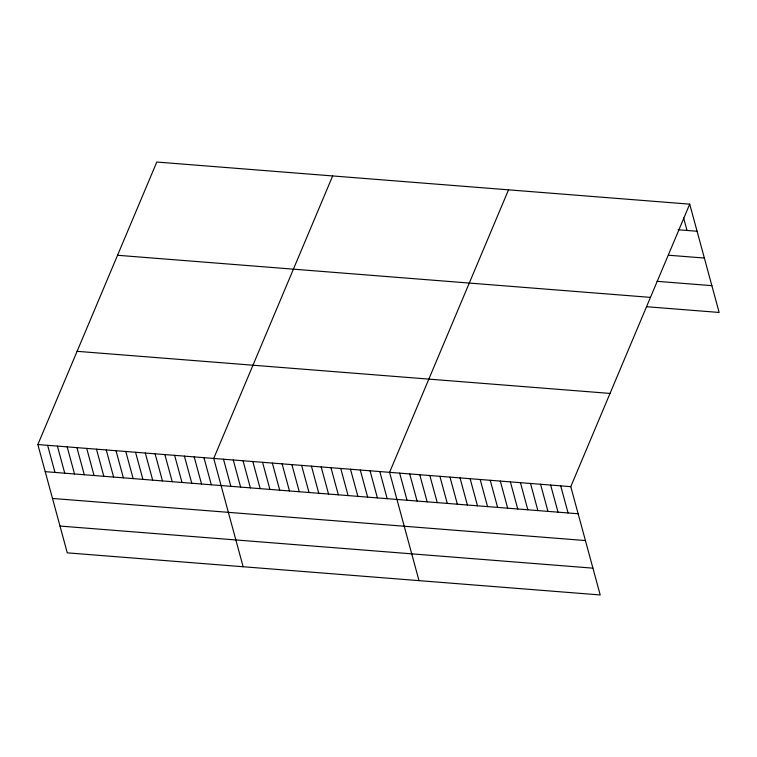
<?xml version="1.0" encoding="UTF-8"?>
<svg xmlns="http://www.w3.org/2000/svg" width="757" height="757" viewBox="0 0 757 757"><rect width="100%" height="100%" fill="white"/><g stroke="black" fill="none" stroke-linecap="round" stroke-linejoin="round"><path stroke-width="1.14" d="M689.722 204.153L570.778 486.656L600.206 594.955L67.278 552.847L37.85 444.548L156.794 162.045L689.722 204.153L719.15 312.452L646.45 306.708M332.664 175.936L213.72 458.439L243.139 566.747M508.534 189.837L389.581 472.34L419.009 580.638M678.073 229.75L697.093 231.254M668.582 255.223L704.37 258.052M657.067 281.33L711.873 285.654M117.543 255.27L650.471 297.378M77.1 351.324L610.028 393.422M37.85 444.548L570.778 486.656M45.212 471.658L578.14 513.757M52.498 498.447L585.426 540.555M59.992 526.058L592.92 568.157M683.647 218.035L687.025 230.459M560.71 485.862L568.072 512.962M550.642 485.057L558.013 512.167M540.574 484.262L547.945 511.372M530.515 483.468L537.877 510.578M520.447 482.673L527.809 509.783M510.379 481.878L517.741 508.988M500.311 481.083L507.673 508.193M490.243 480.288L497.614 507.398M480.184 479.493L487.546 506.603M470.116 478.698L477.478 505.808M460.048 477.904L467.41 505.014M449.98 477.109L457.342 504.219M439.912 476.314L447.283 503.424M429.844 475.519L437.215 502.629M419.785 474.724L427.147 501.834M409.717 473.929L417.079 501.039M399.649 473.134L407.011 500.245M379.815 471.564L387.177 498.674M370.041 470.797L377.402 497.898M360.275 470.021L367.637 497.131M350.5 469.245L357.862 496.355M340.726 468.479L348.097 495.589M330.96 467.703L338.322 494.813M321.186 466.937L328.557 494.037M311.42 466.161L318.782 493.271M301.646 465.394L309.017 492.495M291.88 464.618L299.242 491.728M282.106 463.842L289.477 490.952M272.34 463.076L279.702 490.186M262.565 462.3L269.937 489.41M252.8 461.533L260.162 488.634M243.025 460.758L250.387 487.868M233.26 459.991L240.622 487.092M223.485 459.215L230.847 486.325M203.945 457.673L211.307 484.783M194.18 456.897L201.542 484.007M184.405 456.13L191.767 483.231M174.63 455.354L182.002 482.464M164.865 454.588L172.227 481.689M155.09 453.812L162.462 480.922M145.325 453.036L152.687 480.146M135.55 452.27L142.922 479.38M125.785 451.494L133.147 478.604M116.01 450.727L123.382 477.828M106.245 449.951L113.607 477.061M96.47 449.185L103.841 476.285M86.705 448.409L94.067 475.519M76.93 447.642L84.292 474.743M67.165 446.867L74.527 473.977M57.39 446.091L64.752 473.201M47.625 445.324L54.987 472.425"/></g></svg>
